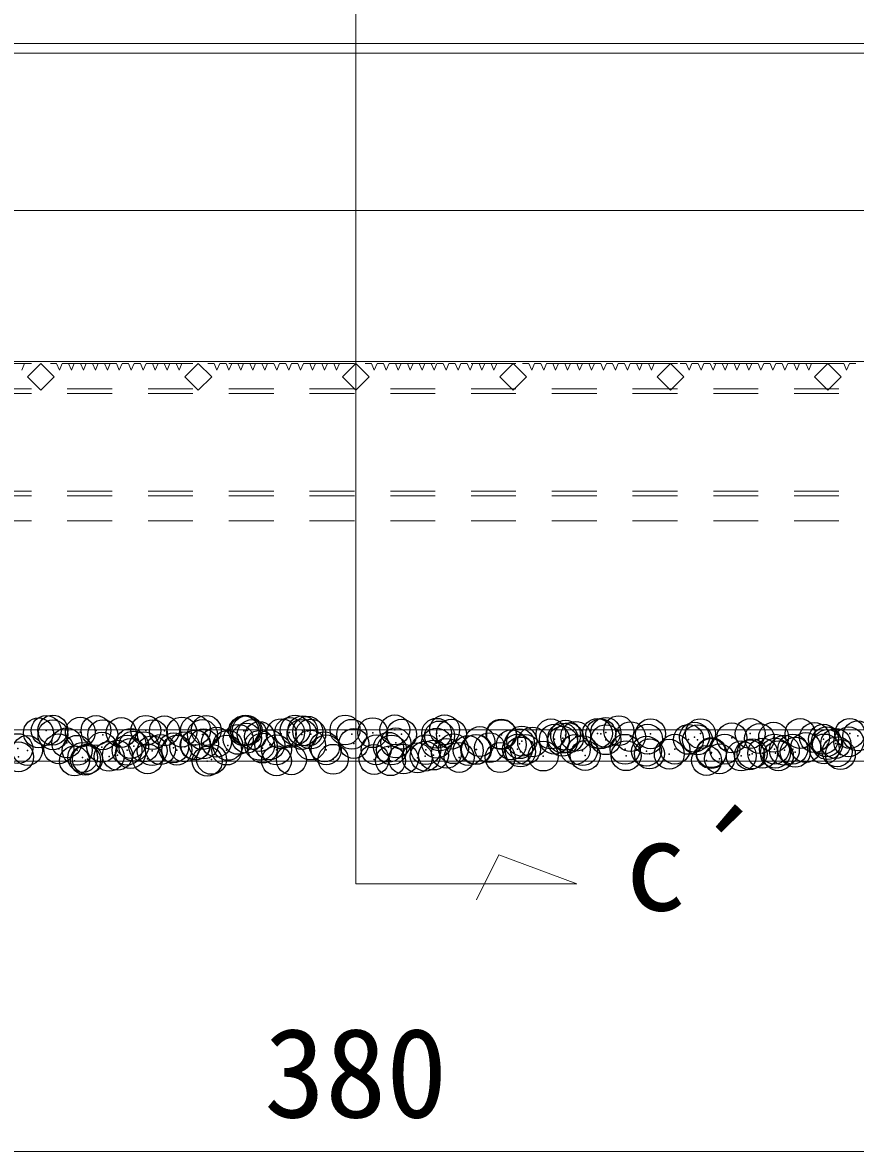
# Model space of a CAD drawing. Units: millimetres at full size; details may follow other scales. Extents: x 5964 to 125098, y -10801 to 28073.
# Drawn here: x 60272.5 to 60537.1, y 8453.7 to 8812.4 of the extents above; entities that cross this region are included whole.
import ezdxf
from ezdxf.enums import TextEntityAlignment as Align

# ---------------------------------------------------------------- set-up
doc = ezdxf.new("R2010")
doc.units = ezdxf.units.MM
doc.header["$LTSCALE"] = 19
doc.header["$PDMODE"] = 32
doc.header["$PDSIZE"] = 9.5
doc.linetypes.add('USER1', pattern=[1.35, 0.75, -0.6])
for name, color, linetype, lineweight in [('0_2', 7, 'Continuous', 20), ('グレーチング', 7, 'USER1', 5), ('寸法引出', 7, 'Continuous', 9), ('寸法線', 7, 'Continuous', 9), ('本体', 2, 'Continuous', 9)]:
    doc.layers.add(name, color=color, linetype=linetype, lineweight=lineweight)
doc.layers.add('ハッチング', color=7, linetype='Continuous')
doc.styles.add('ＭＳ ゴシック', font='')
doc.styles.get('ＭＳ ゴシック').set_extended_font_data('MS Gothic')

msp = doc.modelspace()

# ---------------------------------------------------------------- linework, layer by layer
at = {"layer": '0_2'}
msp.add_line((59879.33, 8577.69), (60877.34, 8577.69), dxfattribs=at)
at = {"layer": 'グレーチング'}
for p, q in [((60132.83, 8704.03), (60623.84, 8704.03)), ((60272.24, 8701.93), (60273.14, 8704.03)), ((60273.14, 8704.03), (60275.34, 8704.03)), ((60278.34, 8704.03), (60274.09, 8699.79)), ((60282.58, 8699.79), (60278.34, 8704.03)), ((60281.34, 8704.03), (60283.34, 8704.03)), ((60283.34, 8704.03), (60284.24, 8701.93)), ((60284.24, 8701.93), (60285.14, 8704.03)), ((60285.14, 8704.03), (60287.14, 8704.03)), ((60287.14, 8704.03), (60288.04, 8701.93)), ((60288.04, 8701.93), (60288.94, 8704.03)), ((60288.94, 8704.03), (60290.94, 8704.03)), ((60290.94, 8704.03), (60291.84, 8701.93)), ((60291.84, 8701.93), (60292.74, 8704.03)), ((60292.74, 8704.03), (60294.74, 8704.03)), ((60294.74, 8704.03), (60295.64, 8701.93)), ((60295.64, 8701.93), (60296.54, 8704.03)), ((60296.54, 8704.03), (60298.54, 8704.03)), ((60298.54, 8704.03), (60299.44, 8701.93)), ((60299.44, 8701.93), (60300.34, 8704.03)), ((60300.34, 8704.03), (60302.34, 8704.03)), ((60302.34, 8704.03), (60303.24, 8701.93)), ((60303.24, 8701.93), (60304.14, 8704.03)), ((60304.14, 8704.03), (60306.14, 8704.03)), ((60306.14, 8704.03), (60307.04, 8701.93)), ((60307.04, 8701.93), (60307.94, 8704.03)), ((60307.94, 8704.03), (60309.94, 8704.03)), ((60309.94, 8704.03), (60310.84, 8701.93)), ((60310.84, 8701.93), (60311.74, 8704.03)), ((60311.74, 8704.03), (60313.74, 8704.03)), ((60313.74, 8704.03), (60314.64, 8701.93)), ((60314.64, 8701.93), (60315.54, 8704.03)), ((60315.54, 8704.03), (60317.54, 8704.03)), ((60317.54, 8704.03), (60318.44, 8701.93)), ((60318.44, 8701.93), (60319.34, 8704.03)), ((60319.34, 8704.03), (60321.34, 8704.03)), ((60321.34, 8704.03), (60322.24, 8701.93)), ((60322.24, 8701.93), (60323.14, 8704.03)), ((60323.14, 8704.03), (60325.34, 8704.03)), ((60328.34, 8704.03), (60324.09, 8699.79)), ((60332.58, 8699.79), (60328.34, 8704.03)), ((60331.34, 8704.03), (60333.34, 8704.03)), ((60333.34, 8704.03), (60334.24, 8701.93)), ((60334.24, 8701.93), (60335.14, 8704.03)), ((60335.14, 8704.03), (60337.14, 8704.03)), ((60337.14, 8704.03), (60338.04, 8701.93)), ((60338.04, 8701.93), (60338.94, 8704.03)), ((60338.94, 8704.03), (60340.94, 8704.03)), ((60340.94, 8704.03), (60341.84, 8701.93)), ((60341.84, 8701.93), (60342.74, 8704.03)), ((60342.74, 8704.03), (60344.74, 8704.03)), ((60344.74, 8704.03), (60345.64, 8701.93)), ((60345.64, 8701.93), (60346.54, 8704.03)), ((60346.54, 8704.03), (60348.54, 8704.03)), ((60348.54, 8704.03), (60349.44, 8701.93)), ((60349.44, 8701.93), (60350.34, 8704.03)), ((60350.34, 8704.03), (60352.34, 8704.03)), ((60352.34, 8704.03), (60353.24, 8701.93)), ((60353.24, 8701.93), (60354.14, 8704.03)), ((60354.14, 8704.03), (60356.14, 8704.03)), ((60356.14, 8704.03), (60357.04, 8701.93)), ((60357.04, 8701.93), (60357.94, 8704.03)), ((60357.94, 8704.03), (60359.94, 8704.03)), ((60359.94, 8704.03), (60360.84, 8701.93)), ((60360.84, 8701.93), (60361.74, 8704.03)), ((60361.74, 8704.03), (60363.74, 8704.03)), ((60363.74, 8704.03), (60364.64, 8701.93)), ((60364.64, 8701.93), (60365.54, 8704.03)), ((60365.54, 8704.03), (60367.54, 8704.03)), ((60367.54, 8704.03), (60368.44, 8701.93)), ((60368.44, 8701.93), (60369.34, 8704.03)), ((60369.34, 8704.03), (60371.34, 8704.03)), ((60371.34, 8704.03), (60372.24, 8701.93)), ((60372.24, 8701.93), (60373.14, 8704.03)), ((60373.14, 8704.03), (60375.34, 8704.03)), ((60378.34, 8704.03), (60374.09, 8699.79)), ((60382.58, 8699.79), (60378.34, 8704.03)), ((60381.34, 8704.03), (60383.34, 8704.03)), ((60383.34, 8704.03), (60384.24, 8701.93)), ((60384.24, 8701.93), (60385.14, 8704.03)), ((60385.14, 8704.03), (60387.14, 8704.03)), ((60387.14, 8704.03), (60388.04, 8701.93)), ((60388.04, 8701.93), (60388.94, 8704.03)), ((60388.94, 8704.03), (60390.94, 8704.03)), ((60390.94, 8704.03), (60391.84, 8701.93)), ((60391.84, 8701.93), (60392.74, 8704.03)), ((60392.74, 8704.03), (60394.74, 8704.03)), ((60394.74, 8704.03), (60395.64, 8701.93)), ((60395.64, 8701.93), (60396.54, 8704.03)), ((60396.54, 8704.03), (60398.54, 8704.03)), ((60398.54, 8704.03), (60399.44, 8701.93)), ((60399.44, 8701.93), (60400.34, 8704.03)), ((60400.34, 8704.03), (60402.34, 8704.03)), ((60402.34, 8704.03), (60403.24, 8701.93)), ((60403.24, 8701.93), (60404.14, 8704.03)), ((60404.14, 8704.03), (60406.14, 8704.03)), ((60406.14, 8704.03), (60407.04, 8701.93)), ((60407.04, 8701.93), (60407.94, 8704.03)), ((60407.94, 8704.03), (60409.94, 8704.03)), ((60409.94, 8704.03), (60410.84, 8701.93)), ((60410.84, 8701.93), (60411.74, 8704.03)), ((60411.74, 8704.03), (60413.74, 8704.03)), ((60413.74, 8704.03), (60414.64, 8701.93)), ((60414.64, 8701.93), (60415.54, 8704.03)), ((60415.54, 8704.03), (60417.54, 8704.03)), ((60417.54, 8704.03), (60418.44, 8701.93)), ((60418.44, 8701.93), (60419.34, 8704.03)), ((60419.34, 8704.03), (60421.34, 8704.03)), ((60421.34, 8704.03), (60422.24, 8701.93)), ((60422.24, 8701.93), (60423.14, 8704.03)), ((60423.14, 8704.03), (60425.34, 8704.03)), ((60428.34, 8704.03), (60424.09, 8699.79)), ((60432.58, 8699.79), (60428.34, 8704.03)), ((60431.34, 8704.03), (60433.34, 8704.03)), ((60433.34, 8704.03), (60434.24, 8701.93)), ((60434.24, 8701.93), (60435.14, 8704.03)), ((60435.14, 8704.03), (60437.14, 8704.03)), ((60437.14, 8704.03), (60438.04, 8701.93)), ((60438.04, 8701.93), (60438.94, 8704.03)), ((60438.94, 8704.03), (60440.94, 8704.03)), ((60440.94, 8704.03), (60441.84, 8701.93)), ((60441.84, 8701.93), (60442.74, 8704.03)), ((60442.74, 8704.03), (60444.74, 8704.03)), ((60444.74, 8704.03), (60445.64, 8701.93)), ((60445.64, 8701.93), (60446.54, 8704.03)), ((60446.54, 8704.03), (60448.54, 8704.03)), ((60448.54, 8704.03), (60449.44, 8701.93)), ((60449.44, 8701.93), (60450.34, 8704.03)), ((60450.34, 8704.03), (60452.34, 8704.03)), ((60452.34, 8704.03), (60453.24, 8701.93)), ((60453.24, 8701.93), (60454.14, 8704.03)), ((60454.14, 8704.03), (60456.14, 8704.03)), ((60456.14, 8704.03), (60457.04, 8701.93)), ((60457.04, 8701.93), (60457.94, 8704.03)), ((60457.94, 8704.03), (60459.94, 8704.03)), ((60459.94, 8704.03), (60460.84, 8701.93)), ((60460.84, 8701.93), (60461.74, 8704.03)), ((60461.74, 8704.03), (60463.74, 8704.03)), ((60463.74, 8704.03), (60464.64, 8701.93)), ((60464.64, 8701.93), (60465.54, 8704.03)), ((60465.54, 8704.03), (60467.54, 8704.03)), ((60467.54, 8704.03), (60468.44, 8701.93)), ((60468.44, 8701.93), (60469.34, 8704.03)), ((60469.34, 8704.03), (60471.34, 8704.03)), ((60471.34, 8704.03), (60472.24, 8701.93)), ((60472.24, 8701.93), (60473.14, 8704.03)), ((60473.14, 8704.03), (60475.34, 8704.03)), ((60478.34, 8704.03), (60474.09, 8699.79)), ((60482.58, 8699.79), (60478.34, 8704.03)), ((60481.34, 8704.03), (60483.34, 8704.03)), ((60483.34, 8704.03), (60484.24, 8701.93)), ((60484.24, 8701.93), (60485.14, 8704.03)), ((60485.14, 8704.03), (60487.14, 8704.03)), ((60487.14, 8704.03), (60488.04, 8701.93)), ((60488.04, 8701.93), (60488.94, 8704.03)), ((60488.94, 8704.03), (60490.94, 8704.03)), ((60490.94, 8704.03), (60491.84, 8701.93)), ((60491.84, 8701.93), (60492.74, 8704.03)), ((60492.74, 8704.03), (60494.74, 8704.03)), ((60494.74, 8704.03), (60495.64, 8701.93)), ((60495.64, 8701.93), (60496.54, 8704.03)), ((60496.54, 8704.03), (60498.54, 8704.03)), ((60498.54, 8704.03), (60499.44, 8701.93)), ((60499.44, 8701.93), (60500.34, 8704.03)), ((60500.34, 8704.03), (60502.34, 8704.03)), ((60502.34, 8704.03), (60503.24, 8701.93)), ((60503.24, 8701.93), (60504.14, 8704.03)), ((60504.14, 8704.03), (60506.14, 8704.03)), ((60506.14, 8704.03), (60507.04, 8701.93)), ((60507.04, 8701.93), (60507.94, 8704.03)), ((60507.94, 8704.03), (60509.94, 8704.03)), ((60509.94, 8704.03), (60510.84, 8701.93)), ((60510.84, 8701.93), (60511.74, 8704.03)), ((60511.74, 8704.03), (60513.74, 8704.03)), ((60513.74, 8704.03), (60514.64, 8701.93)), ((60514.64, 8701.93), (60515.54, 8704.03)), ((60515.54, 8704.03), (60517.54, 8704.03)), ((60517.54, 8704.03), (60518.44, 8701.93)), ((60518.44, 8701.93), (60519.34, 8704.03)), ((60519.34, 8704.03), (60521.34, 8704.03)), ((60521.34, 8704.03), (60522.24, 8701.93)), ((60522.24, 8701.93), (60523.14, 8704.03)), ((60523.14, 8704.03), (60525.34, 8704.03)), ((60528.34, 8704.03), (60524.09, 8699.79)), ((60532.58, 8699.79), (60528.34, 8704.03)), ((60531.34, 8704.03), (60533.34, 8704.03)), ((60533.34, 8704.03), (60534.24, 8701.93)), ((60534.24, 8701.93), (60535.14, 8704.03)), ((60535.14, 8704.03), (60537.14, 8704.03)), ((60274.09, 8699.79), (60278.34, 8695.55)), ((60278.34, 8695.55), (60282.58, 8699.79)), ((60324.09, 8699.79), (60328.34, 8695.55)), ((60328.34, 8695.55), (60332.58, 8699.79)), ((60374.09, 8699.79), (60378.34, 8695.55)), ((60378.34, 8695.55), (60382.58, 8699.79)), ((60424.09, 8699.79), (60428.34, 8695.55)), ((60428.34, 8695.55), (60432.58, 8699.79)), ((60474.09, 8699.79), (60478.34, 8695.55)), ((60478.34, 8695.55), (60482.58, 8699.79)), ((60524.09, 8699.79), (60528.34, 8695.55)), ((60528.34, 8695.55), (60532.58, 8699.79)), ((60132.83, 8696.03), (60623.84, 8696.03)), ((60132.83, 8694.53), (60623.84, 8694.53)), ((60132.83, 8663.53), (60623.84, 8663.53)), ((60132.83, 8662.03), (60623.84, 8662.03)), ((60132.83, 8654.03), (60623.84, 8654.03))]:
    msp.add_line(p, q, dxfattribs=at)
at = {"layer": 'ハッチング'}
for p in [(60277.55, 8586.72), (60280.02, 8587.44), (60282.12, 8587.59), (60282.17, 8586.07), (60290.85, 8586.89), (60295.84, 8587.47), (60297.99, 8586.1), (60303.84, 8586.83), (60311.66, 8587.5), (60313.81, 8586.13), (60317.57, 8587.32), (60323.08, 8586.96), (60327.48, 8587.53), (60329.63, 8586.16), (60330.86, 8587.49), (60342.77, 8587.37), (60343.3, 8587.55), (60343.86, 8587.43), (60345.44, 8586.19), (60354.7, 8586.44), (60357.35, 8586.79), (60359.12, 8587.58), (60361.26, 8586.22), (60361.48, 8587.33), (60363.1, 8587.2), (60364.03, 8586.34), (60374.94, 8587.61), (60377.08, 8586.25), (60383.72, 8586.75), (60390.76, 8587.64), (60392.9, 8586.28), (60404.05, 8586.57), (60404.99, 8585.72), (60406.58, 8587.67), (60408.72, 8586.3), (60424.54, 8586.33), (60424.68, 8586.13), (60440.36, 8586.36), (60445.01, 8585.95), (60455.11, 8586.51), (60456.18, 8586.39), (60457.75, 8586.86), (60461.88, 8587.4), (60472, 8586.42), (60487.82, 8586.45), (60503.64, 8586.48), (60519.46, 8586.51), (60535.28, 8586.53), (60537.8, 8585.74), (60286.54, 8583.54), (60297.72, 8582.13), (60306.87, 8583.36), (60307.81, 8582.51), (60311.02, 8582.3), (60324.01, 8582.23), (60327.35, 8582.84), (60327.5, 8582.91), (60330, 8583.19), (60334.13, 8583.73), (60337.73, 8582.73), (60341.03, 8584.64), (60343.67, 8584.99), (60347.8, 8585.53), (60347.83, 8582.74), (60351.03, 8582.9), (60364.02, 8582.84), (60368.45, 8582.29), (60377.74, 8583.33), (60388.78, 8582.12), (60391.04, 8583.5), (60404.04, 8583.44), (60417.76, 8583.93), (60427.76, 8582.91), (60430.4, 8583.26), (60431.06, 8584.1), (60434.53, 8583.8), (60441.43, 8584.71), (60444.05, 8584.04), (60444.08, 8585.06), (60445.94, 8585.09), (60448.21, 8585.6), (60457.77, 8584.53), (60465.63, 8585.5), (60471.07, 8584.7), (60484.06, 8584.64), (60485.96, 8585.33), (60486.9, 8584.47), (60497.78, 8585.13), (60506.59, 8584.88), (60511.08, 8585.3), (60521.26, 8582.06), (60524.08, 8585.24), (60526.91, 8584.7), (60527.85, 8583.85), (60528.16, 8582.97), (60530.81, 8583.32), (60534.94, 8583.87), (60271, 8581.69), (60271.27, 8579.08), (60274.06, 8581.13), (60284, 8581.63), (60289.88, 8581.16), (60291.6, 8578.9), (60300.01, 8579.24), (60302.65, 8579.59), (60305.7, 8581.19), (60306.78, 8580.13), (60313.68, 8581.04), (60316.32, 8581.39), (60320.45, 8581.93), (60321.52, 8581.22), (60337.34, 8581.25), (60348.76, 8581.88), (60353.16, 8581.28), (60368.98, 8581.31), (60384.8, 8581.33), (60389.72, 8581.26), (60397.91, 8578.74), (60400.41, 8579.31), (60400.62, 8581.36), (60403.05, 8579.66), (60407.18, 8580.2), (60409.41, 8581.67), (60411.21, 8578.91), (60414.08, 8581.11), (60416.44, 8581.39), (60416.73, 8581.46), (60420.86, 8582), (60424.2, 8578.84), (60429.73, 8581.49), (60430.67, 8580.63), (60432.26, 8581.42), (60437.92, 8579.34), (60448.08, 8581.45), (60450.36, 8581.04), (60451.22, 8579.51), (60463.9, 8581.48), (60464.22, 8579.45), (60470.69, 8580.87), (60471.62, 8580.01), (60477.94, 8579.94), (60479.72, 8581.51), (60491.23, 8580.11), (60491.32, 8580.42), (60495.54, 8581.54), (60500.81, 8579.37), (60503.46, 8579.72), (60504.23, 8580.05), (60507.59, 8580.26), (60511.36, 8581.56), (60511.64, 8580.24), (60512.58, 8579.39), (60514.49, 8581.17), (60517.13, 8581.52), (60517.95, 8580.54), (60527.18, 8581.59), (60531.25, 8580.71), (60532.27, 8579.8), (60288.98, 8577.79), (60292.54, 8578.05), (60293.11, 8578.33), (60312.23, 8578.46), (60331.18, 8577.7), (60332.55, 8578.28), (60353.18, 8577.83), (60357.9, 8578.13), (60371.2, 8578.3), (60384.19, 8578.24), (60389.38, 8577.86), (60393.51, 8578.4), (60489.78, 8577.92), (60493.91, 8578.46)]:
    msp.add_point(p, dxfattribs=at)
at = {"layer": '寸法引出'}
for p, q in [((60378.34, 8942.66), (60378.34, 8538.73)), ((60423.83, 8547.93), (60416.67, 8533.61)), ((60448.59, 8538.73), (60423.83, 8547.93)), ((60378.34, 8538.73), (60448.59, 8538.73)), ((60406.95, 8538.73), (60448.59, 8538.73))]:
    msp.add_line(p, q, dxfattribs=at)
at = {"layer": '寸法線'}
msp.add_line((60188.34, 8453.71), (60568.34, 8453.71), dxfattribs=at)
at = {"layer": '本体'}
for p, q in [((60093.33, 8805.69), (60663.34, 8805.69)), ((60108.34, 8752.7), (60648.34, 8752.7))]:
    msp.add_line(p, q, dxfattribs=at)
at = {"layer": '本体', "lineweight": 5}
msp.add_line((60094.18, 8802.69), (60662.49, 8802.69), dxfattribs=at)
at = {"layer": '本体', "lineweight": 20}
for p, q in [((59885.34, 8704.67), (60871.34, 8704.67)), ((59879.33, 8587.69), (60877.34, 8587.69)), ((59879.33, 8577.69), (60877.34, 8577.69))]:
    msp.add_line(p, q, dxfattribs=at)

# ---------------------------------------------------------------- texts
at = {"layer": '0_2', "style": 'ＭＳ ゴシック'}
msp.add_text('c´', height=28.48, dxfattribs=at).set_placement((60485.44, 8544.52), align=Align.MIDDLE_CENTER)
at = {"layer": '寸法線', "style": 'ＭＳ ゴシック'}
msp.add_text('380', height=28.48, dxfattribs=at).set_placement((60378.34, 8478.71), align=Align.MIDDLE_CENTER)

doc.saveas('drawing.dxf')
